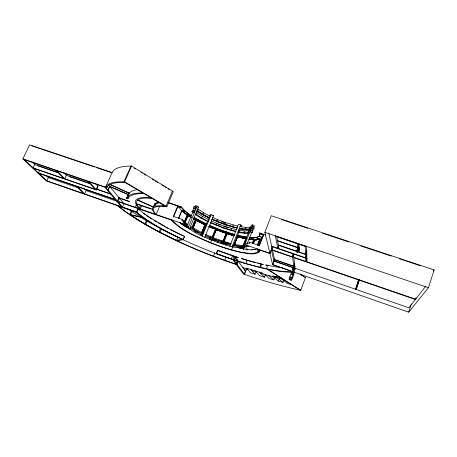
<?xml version="1.0" encoding="UTF-8"?>
<svg xmlns="http://www.w3.org/2000/svg" width="457" height="457" viewBox="0 0 457 457"><rect width="100%" height="100%" fill="white"/><g stroke="black" fill="none" stroke-linecap="round" stroke-linejoin="round"><path stroke-width="0.69" d="M108.172 190.238L109.794 186.61L118.951 197.658L117.415 201.137L184.497 224.324C193.225 233.721 206.09 237.749 217.646 242.518C226.244 244.832 235.464 249.391 244.472 247.077L244.484 244.501L244.906 243.427L246.803 244.084L247.334 242.707L249.236 243.364L249.728 242.101L259.342 245.7M244.472 247.077L244.883 246.02L244.906 243.427M244.883 246.02L244.261 246.209L245.963 247.02L246.649 246.826L246.723 245.455M237.754 226.106L225.604 222.662L224.975 224.221L224.953 224.684L237.297 228.249M247.254 244.095L247.334 242.707M249.602 243.284L249.728 242.101M257.811 249.105L257.622 251.978C252.464 254.806 246.369 252.755 240.902 252.15C230.522 249.905 220.44 246.534 210.557 242.673C197.001 236.577 182.172 231.099 171.866 219.96M259.496 236.006L259.81 233.196L259.679 233.676L263.478 234.967L263.295 236.36M355.592 289.281L358.454 279.873L293.868 257.645L295.005 268.219L355.592 289.281L358.928 279.638M415.384 299.466L408.872 307.801L356.163 289.481L359.065 280.084L415.384 299.466L415.813 298.141M428.438 287.739L434.15 269.927L271.241 215.744L264.86 232.299L272.612 264.677L408.672 312.165L428.438 287.739L264.86 232.299M408.672 312.165L411.317 304.025M306.498 246.232L307.001 261.867L415.579 299.221L416.007 297.895M356.163 289.481L359.499 279.838M159.687 206.181L156.123 214.516A50.401 10.682 22.2 0 1 166.856 206.775L173.294 191.614L131.599 166.068L130.93 166.097A113.319 26.672 22.1 0 0 112.136 172.557L29.648 144.835L22.85 158.87L46.248 180.869L117.318 205.547A116.335 24.941 22 0 0 236.2 264.449L243.558 274.063L244.478 274.394A157.408 34.029 21.9 0 0 300.089 290.189L300.78 290.292L305.459 277.473L300.135 273.937M305.544 254.206L305.242 246.432L298.832 244.255L299.404 252.11L305.544 254.206L306.995 250.27M305.562 254.532L278.324 245.226L278.964 248.694L305.687 257.862L305.562 254.532L306.761 251.259M305.687 257.862L306.87 254.64M305.699 258.171L293.48 253.978L293.84 257.337L305.83 261.467L305.699 258.171L306.881 254.96M305.83 261.467L307.053 258.125M293.902 267.836L293.742 266.431L274.646 259.805L274.965 261.255L293.902 267.836L294.885 265.18M290.001 279.535L290.721 277.599L289.561 276.771M294.645 263.638L292.411 270.024L293.525 270.407L294.822 266.545M293.525 270.407L294.851 266.819M294.885 266.808L293.08 271.692A95.484 20.462 22 0 1 266.414 268.727C249.345 265.06 232.687 259.69 216.367 253.544L217.663 250.299L238.126 257.44L238.348 257.742L235.104 256.685L233.824 259.947L244.478 274.394L246.7 268.647M291.292 272.486L293.217 273.754L290.812 280.25L288.875 279.004M300.78 290.292L267.831 269.293L273.309 270.355A96.735 20.736 22 0 0 294.04 272.155L295.468 268.293M294.011 273.903L291.606 280.409L289.19 278.85L291.606 272.321L294.011 273.903L293.217 273.754M272.481 249.99L292.663 256.937L293.651 254.281M268.75 233.099L274.583 259.525L293.714 266.163L292.697 257.245L293.685 254.589M299.124 248.265L297.627 252.287L296.387 251.864L299.101 244.158M296.387 251.864L299.124 244.506M297.627 252.287L299.095 247.923M298.192 251.693L297.884 247.843L277.536 240.913L278.262 244.889L298.192 251.693L299.643 247.774M292.411 270.024L294.736 263.758M283.717 280.507L283.02 282.386L278.456 281.175L279.621 278.05L281.581 278.564M259.262 272.121L260.233 273.12L264.98 274.52L269.196 278.564L273.846 279.901L274.783 277.416M255.983 271.795L255.046 274.24L250.276 272.698L247.037 268.299L255.469 270.972L259.793 275.737L264.512 277.182L265.448 274.714M271.641 246.186L277.759 248.282L278.484 246.38M271.378 249.848L273.909 261.016L272.578 264.54L294.04 272.155M272.612 264.677L274.783 258.936M272.104 247.437L269.881 253.275L244.484 244.501M272.132 247.877L269.956 253.584L259.05 249.808M266.414 268.727L267.699 265.357A95.359 20.988 22 0 0 282.506 267.733M259.867 267.248L261.147 263.906L263.335 264.666L257.702 263.301M233.824 259.947L246.323 263.872L260.387 267.636L261.661 264.295M259.587 245.072L263.478 234.967L259.587 233.338L259.73 232.967L265.671 234.984M259.713 249.996L258.776 252.441C253.458 255.326 247.197 253.224 241.576 252.595C230.939 250.287 220.594 246.831 210.466 242.873C196.55 236.623 181.343 230.996 170.758 219.577M244.284 274.137L246.472 268.493M257.474 244.941L259.656 239.302L256.543 237.651M257.594 245.141L259.856 239.291L262.387 238.091M257.782 244.889L259.964 239.24M258.531 243.987L259.496 241.479M258.314 245.123L260.49 239.474L262.312 238.617M258.491 245.198L260.667 239.554L261.884 238.982M259.25 245.38L263.398 234.63M252.27 243.461L253.806 239.508L251.333 237.914M252.578 243.381L254.069 239.542L259.856 239.291L258.685 238.674M252.727 243.49L254.263 239.531M253.189 243.73L254.726 239.776L260.067 239.519M253.601 243.153L254.88 239.856L256.885 239.759M245.969 263.535L247.248 260.239L261.147 263.906M256.331 237.726L259.667 235.801L256.331 237.726L259.856 239.291M242.861 246.272L245.912 238.468M138.317 208.912L136.837 212.322L136.552 211.974L138.037 208.558L138.317 208.912A84.019 18.217 22.1 0 0 150.45 217.858L166.257 227.186A84.019 18.217 22.1 0 0 184.565 236.315L183.223 239.559A84.134 17.76 22.1 0 1 136.837 212.322L118.357 205.907C137.003 220.96 158.499 231.962 180.069 242.164A115.084 24.661 22 0 0 213.499 256.206L235.983 264.169L237.731 259.707M242.616 247.637L251.344 225.324L252.618 224.833L254.298 225.655L253.601 227.449M243.261 246.123L246.146 238.663L244.181 237.029M236.463 263.82L237.943 259.999M244.449 243.781L245.723 240.525M236.955 264.512L238.206 261.324L236.96 259.462L235.978 259.119L237.234 260.981L226.044 257.182L224.793 260.353M243.849 247.266L252.618 224.833M250.625 231.705L251.276 230.037L252.961 230.859L252.315 232.522L251.55 232.699L249.865 231.882L250.625 231.705L252.315 232.522M252.036 228.089L252.681 226.438L254.366 227.26L253.721 228.911L252.967 229.066L251.27 228.277L252.036 228.089L253.721 228.911L251.27 228.277M240.039 247.46L243.929 247.591L244.604 247.403L245.129 246.066M247.248 243.73L251.55 232.699M252.967 229.066L252.195 231.036L252.961 230.859M246.649 246.826L247.174 245.478M250.996 237.914L251.133 237.566L256.88 237.286L256.743 237.64L250.996 237.914L254.069 239.542L249.151 238.914M235.983 264.169L232.847 259.633L234.133 256.371L225.895 253.538M237.783 247.7L238.194 246.66L243.027 246.586L244.604 247.403M249.248 230.682L244.364 230.956L243.724 232.59L237.994 231.756M249.579 229.802L246.3 229.825L240.188 228.946L239.325 228.391L245.112 229.054L245.746 227.432L250.647 227.106M235.104 256.685L236.332 258.519L235.344 258.176L235.852 256.885M244.021 237L246.489 238.577L243.758 236.966L243.895 236.617L246.831 236.983M242.004 247.82L242.41 246.769M248.619 230.911L247.974 232.556L243.724 232.59L244.901 233.39L248.174 233.39M239.325 228.391L246.3 229.825L245.112 229.054L249.373 228.98L250.013 227.346M229.82 246.152L238.44 224.364L240.702 224.895L241.496 225.632L241.039 226.792M232.076 246.729L240.702 224.895M231.55 249.865L232.916 246.397M233.304 246.392L239.222 231.402M239.434 230.865L240.188 228.946M234.39 244.404L237.434 236.686L246.146 238.663M234.475 244.478L237.52 236.755L237.172 236.469M234.904 243.975L235.669 242.044M236.172 240.759L237.44 237.543M234.635 245.775L235.104 244.581L243.661 245.757M231.345 258.919L232.63 255.657M223.085 241.353L226.249 233.418L226.101 232.207M223.399 241.216L226.701 232.927M223.736 241.319L226.906 233.373M224.033 241.673L227.198 233.738L225.924 232.15M225.221 244.969L225.627 243.947L230.219 245.123M210.78 222.508L223.576 227.717L231.133 230.1L231.773 228.494L236.372 229.597M211.939 219.383L224.953 224.684L237.114 227.712L232.921 227.198L232.533 226.586L233.156 225.021M226.038 244.518L226.552 243.221L230.928 244.346M226.963 243.787L227.437 242.598L231.271 243.592M217.646 242.518L218.052 241.502L225.627 243.947M223.576 227.717L224.216 226.118L231.773 228.494M218.04 241.919L218.56 240.628L226.552 243.221M218.549 241.045L219.023 239.868L227.437 242.598M213.499 256.206L214.761 253.047L217.726 254.132M232.847 259.633L216.384 253.761L217.663 250.299M233.961 235.515L226.569 233.27L225.724 231.705L234.955 234.498M209.129 226.409L226.569 233.27L226.592 231.996L215.898 228.054L215.933 229.351L212.471 237.926M222.782 241.747L226.215 233.144M209.912 237.714L210.391 236.537L205.273 234.252M209.82 238.76L210.34 237.474L205.467 235.304M209.843 239.531L210.249 238.52L205.187 236.275M215.813 224.758L216.452 223.165L211.425 220.914M232.533 226.586L216.772 221.559L217.846 219.714L212.831 217.463M215.458 229.311L212.122 237.583L215.59 229.203M210.466 242.873L211.711 239.816M212.825 238.057L216.281 229.477M215.933 229.351L216.772 228.403L209.335 225.187M212.996 238.028L216.332 229.762L216.11 228.529M204.776 237.292L213.528 215.738L211.111 214.653L210.254 214.75L209.557 216.469M201.68 232.407L202.977 229.225M203.496 227.952L204.273 226.044M201.588 233.019L204.965 224.741L196.059 220.268L193.162 227.295M201.663 233.013L205.039 224.73L196.133 220.251L192.974 227.923M201.863 232.984L205.239 224.701M201.594 234.001L202.074 232.819L190.38 226.335M202.057 233.441L205.696 224.518M202.525 233.293L205.901 225.01L193.425 218.497M206.147 224.77L205.559 224.861L206.347 223.89L206.787 224.084L197.63 219.451L196.03 220.051L198.269 220.223L198.412 219.88L194.071 217.275M195.63 213.979L201.703 217.932L208.352 221.422L207.501 221.508L201.903 235.241L200.132 234.327M202.331 236.206L211.111 214.653M194.819 231.59L195.35 230.299L190.158 227.112M195.619 232.773L196.036 231.75L189.878 227.906M196.299 212.368L202.36 216.327L201.703 217.932L200.48 217.8L195.345 214.539M202.36 216.327L209.003 219.828L208.152 219.914L208.923 218.023L201.914 214.304L209.774 217.932L196.807 210.974L201.914 214.304L203.142 214.424L203.782 212.865L197.738 208.872M190.135 229.448L190.558 228.42M196.961 212.899L196.293 214.516L195.282 214.293M203.142 214.424L197.75 210.985L198.401 209.415M192.98 224.953L194.299 221.759M192.186 227.535L195.345 219.857L197.995 220.063M192.294 227.546L195.459 219.868L193.591 218.812M192.591 227.569L195.756 219.891M192.7 228.134L196.167 219.708M192.923 228.534L196.35 220.217M194.139 230.139L194.625 228.957M173.62 216.778L173.369 216.39L177.704 206.084L181.737 210.568L187.913 215.196L190.141 215.35L190.283 215.001L191.791 215.91M173.369 216.39L182.372 219.491L181.863 220.708L183.668 221.331L186.667 224.518L186.125 225.827L183.977 223.564M191.929 211.722L193.591 212.185L194.294 212.905L192.631 212.442L191.929 211.722L192.597 210.106L194.265 210.563L194.962 211.288L193.3 210.826M193.568 210.186L194.094 208.906L193.397 208.181L194.054 206.598L195.716 207.055L196.413 207.786M190.792 215.784L190.935 215.441L184.771 210.808L184.634 211.145L190.792 215.784L187.913 215.196L191.1 217.104M192.631 212.442L187.399 225.078L186.667 224.518M193.591 212.185L194.265 210.563M195.756 209.363L195.065 208.638L195.716 207.055M187.41 227.38L187.838 226.352L184.931 223.284L183.12 222.656L183.668 221.331M188.095 227.9L197.133 206.038L195.47 205.587L194.751 207.329L194.054 206.598M189.455 228.934L198.458 207.13L197.133 206.038M161.407 229.146L160.059 232.333L176.465 240.445L177.779 237.28L160.527 228.7L147.091 221.182L145.703 224.416L159.179 231.888L160.527 228.7M184.502 221.394L187.193 214.927L181.892 210.997M184.377 222.073L187.336 214.956L181.509 210.631L184.839 211.3M184.759 222.153L187.718 215.036M184.788 222.713L188.055 214.853M184.497 224.324L184.931 223.284M184.976 223.102L188.187 215.361L190.415 215.515L190.141 215.35M178.55 218.178L181.737 210.568L184.634 211.145M178.658 218.572L181.943 210.717M185.102 211.557L185.239 211.22L181.498 207.141L181.355 207.478L185.102 211.557L181.737 210.568M173.443 217.104L178.087 206.147M181.429 206.964L181.526 207.701L181.429 206.964L168.13 202.445M155.066 214.15L152.432 210.043A51.624 10.945 22.2 0 1 153.318 207.141L154.437 206.513A51.624 10.945 22.2 0 1 162.943 205.879L163.48 204.616M166.856 206.775L166.017 206.221L172.46 191.043M148.999 221.114L146.343 220.742L144.955 223.976L130.434 214.881L131.873 211.585L128.394 209.129M159.973 202.691L158.865 202.851L157.562 202.337L158.625 202.885L157.305 203.285L156.02 202.811L157.117 203.342L156.151 203.902L154.894 203.468L153.318 207.141L137.534 200.166L138.762 199.321A65.779 13.961 22.3 0 1 152.175 198.498L152.267 198.504M140.693 205.142L139.168 208.655A67.008 14.224 22.3 0 1 151.278 197.921M141.744 205.507L140.196 208.986A65.779 13.961 22.3 0 1 137.534 200.166M136.329 204.982L135.306 207.324L135.632 207.729M131.245 211.14L129.805 214.442L143.11 217.549L135.9 212.054L118.357 205.907M143.789 193.5L139.459 193.659A110.834 23.318 21.6 0 0 130.474 195.944L129.56 196.567A110.834 23.318 21.6 0 0 127.794 198.812L126.669 198.315L128.263 194.699L109.794 186.61M126.783 198.092L129.171 193.237L127.514 196.95M126.669 198.315L129.291 193.077A111.919 24.187 21.6 0 1 137.528 189.552M127.794 198.812L128.588 197.001M22.85 158.87L105.567 187.17A113.924 24.221 22 0 1 118.98 181.857L123.95 181.823L130.93 166.097M123.95 181.823L124.612 181.817L131.599 166.068M118.951 197.658L129.44 201.571L119.3 198.081L117.763 201.548L172.123 220.337M105.567 187.17L112.136 172.557M122.756 207.432L106.43 188.181L106.978 186.964M106.715 187.684L107.464 186.119M107.818 189.821L109.446 186.193L108.412 184.948M97.735 186.068L96.136 189.598L33.087 167.896L34.726 164.474L32.184 162.029M33.544 168.33L96.501 190.003L98.095 186.479L95.907 183.982M84.636 189.044L86.099 190.598L84.579 193.928L77.701 186.764M63.951 172.797L66.379 175.322L64.763 178.796L56.936 170.827M96.501 190.003L89.224 181.88L104.836 187.221L121.436 206.724L46.791 180.812L48.333 177.539L46.374 175.654M39.776 170.141L38.445 172.946L115.267 199.475M106.43 188.181L107.212 186.822A112.673 23.947 22 0 1 120.048 182.469L125.001 182.44L165.223 206.136L162.943 205.879M433.293 271.064L434.15 269.927M415.579 299.221L425.587 286.425M205.707 225.198L206.41 224.518L204.793 224.77M215.378 229.38L216.292 228.597M257.754 248.865C251.31 251.224 244.101 248.819 237.594 247.523M250.385 229.523L249.373 228.98L250.002 228.751M248.602 232.333L247.974 232.556L248.979 233.11M184.565 236.315L182.937 239.657L177.373 240.879M183.223 239.559L182.937 239.657C166.451 231.888 149.976 223.53 135.78 211.957M248.934 246.289L244.575 247.026M251.916 226.626L252.681 226.438M250.51 230.219L251.276 230.037M176.465 240.445L181.995 239.211M196.059 220.268L197.812 219.96M212.665 215.835L213.528 215.738M258.216 239.697L259.553 239.634M256.537 239.959L255.183 240.016L253.121 238.925L254.069 239.542M255.086 239.965L256.457 239.919M251.761 249.402L255.777 249.333M243.153 246.22L239.908 246.117L233.818 245.089M164.834 226.404L161.441 224.804M162.024 224.85L158.368 223.033M249.436 237.309L251.738 237.594L251.601 237.948L249.299 237.657M243.758 236.966L246.694 237.332M248.842 239.057L254.132 239.719M304.762 277.388L305.459 277.473M245.112 229.054L249.602 229.625M249.888 239.388L252.55 239.725M250.51 239.445L252.527 239.714M240.011 226.643L245.746 227.432M147.091 221.182L149.759 221.559M243.278 249.145L243.889 249.231L243.238 249.139M246.552 249.608L247.883 249.79M238.634 230.139L244.364 230.956M242.667 248.334L243.998 248.528M245.986 248.814L247.311 249.008M246.466 249.608L247.757 249.796M238.794 232.476L244.901 233.39M232.482 245.706L238.194 246.66M150.964 218.52L151.69 218.64M187.193 214.927L190.598 215.618M290.721 277.599L292.034 277.879M267.699 265.357L265.666 264.906L268.293 265.763M237.617 235.155L244.632 236.749L244.495 237.097L237.48 235.504M237.52 236.755L246.232 238.731M260.387 267.636L267.014 269.133L300.089 290.189M236.863 236.4L246.226 238.543L245.546 237.971M238.365 237.052L245.757 238.743L237.64 236.852M197.413 206.884L198.458 207.13M130.434 214.881L143.744 217.995M240.365 225.364L241.496 225.632M274.074 277.039L272.595 275.919L282.02 278.267M231.133 230.1L235.732 231.208M239.519 248.271L241.576 248.768M281.558 278.959L283.917 279.53M235.903 231.768L223.553 228.169L210.523 222.862M291.983 284.631L287.527 283.54L280.032 277.793M275.862 276.656L277.302 277.016L277.005 277.81L264.98 274.52M249.373 228.98L250.476 229.265M233.824 244.249L235.104 244.581M276.988 277.33L279.621 278.05M193.397 208.181L195.065 208.638M255.063 262.638L241.342 258.456L247.248 260.239M186.856 226.392L188.518 226.872L187.838 226.352M181.355 207.478L177.944 206.484L181.526 207.701M225.587 232.047L234.824 234.847M228.751 233.818L231.888 234.772M227.198 233.738L234.241 235.881L227.163 233.698M255.469 270.972L262.329 273.052L263.243 274.006M228.477 233.721L230.448 234.327M250.882 269.539L251.63 270.464L256.451 271.972M224.855 226.786L228.18 227.837M222.433 242.313L224.376 242.947M220.708 242.787L224.039 243.867M247.803 269.23L242.93 267.613L245.489 271.104L238.206 261.324M281.255 219.463L307.675 228.254M322.482 233.184L348.8 241.936M360.944 245.98L391.312 256.08M399.407 258.776L420.326 265.734M31.824 145.886L61.912 156.003M62.58 156.225L63.632 156.58M64.311 156.808L94.742 167.039M96.507 167.633L110.72 172.409M276.702 236.4L305.23 246.072M257.908 249.419L259.085 249.819L258.776 252.441L258.993 249.516M168.25 202.811L176.985 205.781M177.704 206.084L181.292 207.301M296.359 251.533L297.598 251.956M34.726 164.474L58.696 172.689M66.379 175.322L90.617 183.628M37.857 165.828L57.268 172.483M69.984 176.842L89.395 183.491M271.715 246.517L292.28 253.572L292.663 256.937M96.616 189.032L111.428 194.128M96.547 189.284L110.497 194.082M272.549 250.31L292.697 257.245M136.837 203.816L152.529 209.215M137.151 204.228L151.164 209.055M38.885 173.357L115.592 199.858M48.333 177.539L79.112 188.181M86.099 190.598L116.906 201.251M136.552 211.974L122.447 207.078L123.944 203.685L119.3 198.081M273.909 261.016L294.394 268.133M292.377 269.756L293.491 270.144M211.985 219.349L224.975 224.221M229.02 243.358L221.542 240.856M222.53 241.216L224.501 241.936M218.686 254.486L225.375 256.937M263.478 234.967L259.667 233.561L259.359 236.366L262.644 237.583M215.761 228.397L226.455 232.339M220.497 230.899L223.73 232.093L216.864 229.54M216.332 229.762L226.249 233.418L216.327 229.734M218.669 250.887L225.267 253.321M217.846 219.714L225.604 222.662M216.452 223.165L224.216 226.118M221.799 221.691L224.947 222.89M218.526 224.41L220.417 225.135M210.249 238.52L218.052 241.502M210.34 237.474L218.56 240.628M211.717 239.491L214.881 240.702M210.391 236.537L219.023 239.868M214.562 239.508L216.555 240.279M155.003 205.753L153.86 205.273L155.037 205.633L155.306 204.787L154.18 204.296L155.391 204.685L156.008 203.982L154.894 203.468M208.998 226.529L215.493 229.283M206.204 224.233L206.65 224.421M209.197 225.53L216.635 228.746M210.22 227.152L208.929 226.592L213.448 228.54L211.511 227.706M109.446 186.193L128.383 194.465M137.791 199.995L153.603 206.981M259.416 236.218L261.718 237.24M256.434 237.674L261.021 239.708M202.074 232.819L203.354 233.396M212.197 219.017L217.218 221.274M109.863 184.251L129.291 193.077M109.726 184.491L129.125 193.294M180.115 234.458L183.337 235.972M175.351 232.139L179.47 234.155M196.55 220.611L204.159 224.45L196.59 220.605M197.487 219.794L206.735 224.467M170.747 229.814L174.763 231.853M196.036 231.75L202.748 235.195M195.35 230.299L202.428 233.95M196.002 231.105L198.487 232.396M251.184 237.908L251.933 238.303M200.48 217.8L207.501 221.508M203.782 212.865L210.409 216.372M165.731 227.169L168.542 228.66M183.366 225.324L186.976 227.415M184.759 225.381L187.696 227.095M189.592 228.631L179.767 222.353M184.137 225.775L187.136 227.523M155.569 225.512L156.363 225.975M124.612 181.817L166.017 206.221M187.747 215.333L191.363 217.429M188.107 215.664L191.015 217.406M193.345 218.794L194.505 219.491L193.328 218.76M193.877 217.589L198.269 220.223M188.033 215.567L190.975 217.343M154.003 220.428L156.968 222.216M134.381 168.21L135.592 168.947M141.03 172.272L142.241 173.009M144.058 174.117L145.869 175.225M152.307 179.155L154.123 180.264M155.329 181.001L157.751 182.48M161.984 185.068L163.8 186.176M165.011 186.913L166.217 187.65M168.033 188.758L169.244 189.501M150.125 217.983L151.941 219.137M131.873 211.585L146.343 220.742M301.214 275.034L303.591 276.611M146.229 215.39L149.702 217.715M180.646 223.393L181.732 224.164M143.521 213.459L145.183 214.647M181.326 223.919L182.937 225.073M182.086 223.593L183.154 224.358M181.6 210.94L182.651 211.722M183.703 212.505L186.33 214.464M275.468 276.645L283.02 282.386M274.029 276.279L275.537 277.422M188.044 224.81L185.456 222.793L182.372 219.491M197.087 210.448L197.75 210.985M268.699 275.577L273.846 279.901M273.366 276.851L278.456 281.175M46.791 180.812L24.37 159.682L88.132 181.503L95.073 189.232M260.233 273.12L264.512 277.182M55.88 170.467L63.729 178.441M260.793 272.589L261.735 273.566M76.702 186.422L83.614 193.591M251.63 270.464L255.046 274.24M118.477 197.978L119.368 199.046M234.133 256.371L235.344 258.176M259.587 233.338L259.679 233.676M259.73 232.967L259.822 233.31M275.303 235.321L277.759 248.282M217.681 250.522L217.692 251.727M127.68 196.738A112.068 23.587 21.6 0 1 142.767 192.911M292.943 274.56A155.209 37.126 21.9 0 1 291.023 274.103M293.411 274.914A156.551 37.463 21.9 0 1 292.126 274.611M214.761 253.047A114.93 25.289 22 0 1 182.651 239.594M297.564 243.821L276.771 236.772L277.468 240.559L297.855 247.5L297.564 243.821"/></g></svg>
